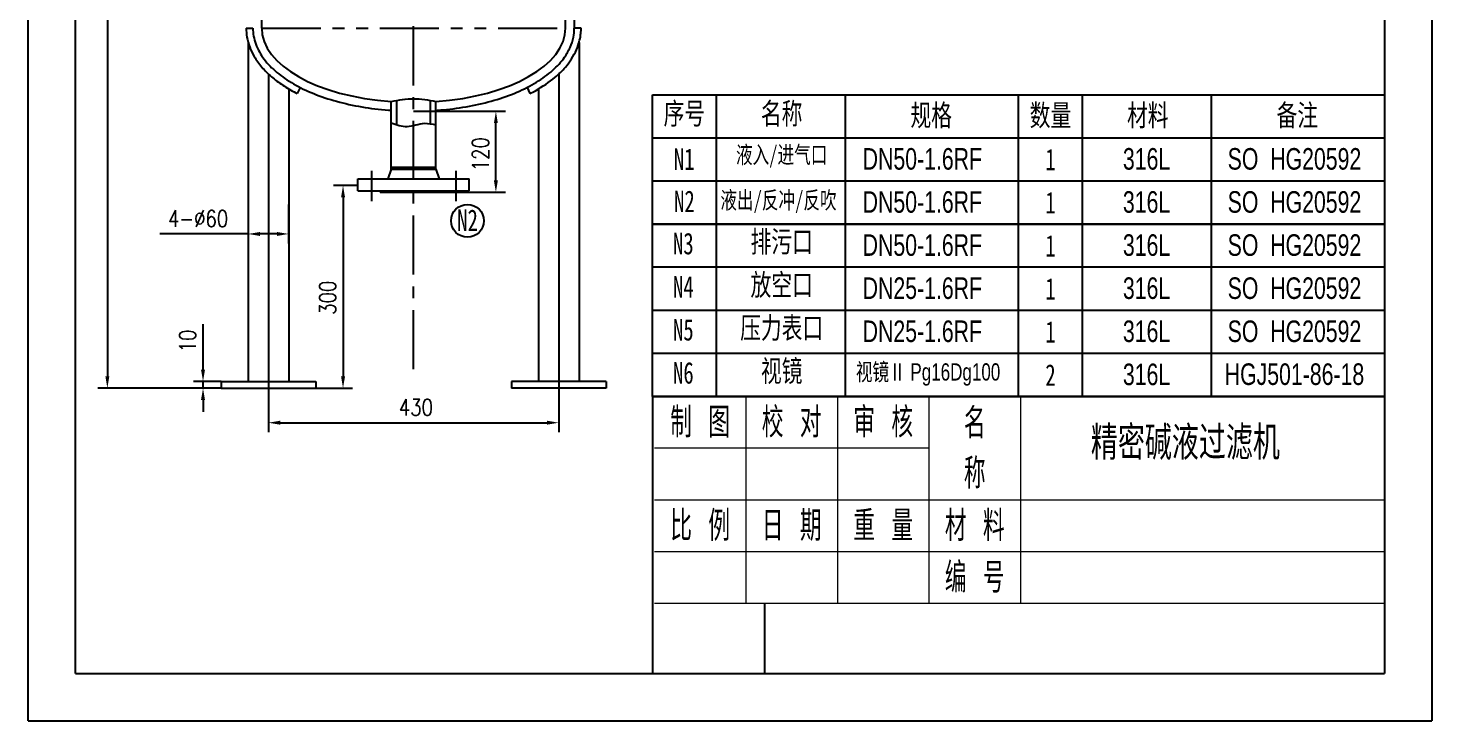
# Model space of a CAD drawing. Header units: millimetres. Extents: x -70 to 2009, y -70 to 2870.
# Drawn here: x -70 to 2009, y -70 to 955 of the extents above; entities that cross this region are included whole.
import ezdxf

# ---------------------------------------------------------------- set-up
doc = ezdxf.new("R2010")
doc.units = ezdxf.units.MM
doc.header["$LTSCALE"] = 70
doc.linetypes.add('CENTER', pattern=[2, 1.25, -0.25, 0.25, -0.25])
doc.linetypes.add('PHANTOM', pattern=[2.5, 1.25, -0.25, 0.25, -0.25, 0.25, -0.25])
for name, color, linetype in [('1轮廓实线层', 7, 'Continuous'), ('2细线层', 4, 'Continuous'), ('3中心线层', 1, 'CENTER'), ('6文字层', 3, 'Continuous'), ('7标注层', 4, 'Continuous'), ('9双点划线层', 6, 'PHANTOM'), ('图框层', 7, 'Continuous')]:
    doc.layers.add(name, color=color, linetype=linetype)
doc.layers.add('细实线', color=6, linetype='Continuous', lineweight=13)
doc.styles.add('PC_TEXTSTYLE', font='isocp.shx', dxfattribs={"width": 0.8, "bigfont": 'hzfs.shx'})
doc.styles.get("Standard").update_dxf_attribs({"font": 'isocp.shx', "width": 0.707, "bigfont": 'hztxt.shx'})
doc.styles.add('TH_GBDIM', font='romans.shx', dxfattribs={"width": 0.8, "bigfont": 'gbcbig.shx'})
doc.styles.add('工程字', font='gbenor.shx', dxfattribs={"bigfont": 'gbcbig.shx'})
doc.dimstyles.new('TH_GBDIM', dxfattribs={"dimscale": 7, "dimtxt": 3.5, "dimasz": 2.5, "dimexe": 2, "dimexo": 0, "dimgap": 1.5, "dimtad": 1, "dimdec": 1, "dimzin": 0, "dimdsep": 46, "dimtxsty": 'TH_GBDIM', "dimcen": 2.5, "dimclrd": 130, "dimclre": 130, "dimclrt": 3, "dimadec": 0, "dimazin": 0, "dimtfac": 0.714286, "dimtdec": 1, "dimtmove": 0, "dimatfit": 3, "dimfxl": 0, "dimtzin": 0, "dimlwd": -1, "dimlwe": -1, "dimarcsym": 0})

# ---------------------------------------------------------------- blocks, each defined once
blk = doc.blocks.new('*D55')
at = {"layer": '7标注层', "color": 130}
for p, q in [((189.1, 449.9), (189.1, 517.3)), ((215.9, 432.4), (175.1, 432.4)), ((215.9, 422.4), (175.1, 422.4)), ((189.1, 422.4), (189.1, 432.4)), ((189.1, 404.9), (189.1, 387.4))]:
    blk.add_line(p, q, dxfattribs=at)
for points in [[(186.1, 449.9), (192, 449.9), (189.1, 432.4)], [(186.1, 404.9), (192, 404.9), (189.1, 422.4)]]:
    blk.add_solid(points, dxfattribs=at)
at = {"layer": 'Defpoints', "color": 0}
for p in [(189.1, 432.4), (215.9, 432.4), (215.9, 422.4)]:
    blk.add_point(p, dxfattribs=at)
at = {"layer": '7标注层', "color": 3, "insert": (166.3, 492.3), "char_height": 24.5, "attachment_point": 5, "rotation": 90, "style": 'TH_GBDIM'}
blk.add_mtext('10{}{}', dxfattribs=at)
blk = doc.blocks.new('*D54')
at = {"layer": '7标注层', "color": 130}
for p, q in [((255.9, 694.1), (255.9, 636.7)), ((315.9, 694.1), (315.9, 636.7)), ((255.9, 650.7), (125, 650.7)), ((298.4, 650.7), (273.4, 650.7))]:
    blk.add_line(p, q, dxfattribs=at)
for points in [[(273.4, 653.6), (273.4, 647.7), (255.9, 650.7)], [(298.4, 653.6), (298.4, 647.7), (315.9, 650.7)]]:
    blk.add_solid(points, dxfattribs=at)
at = {"layer": 'Defpoints', "color": 0}
for p in [(255.9, 694.1), (315.9, 694.1), (255.9, 650.7)]:
    blk.add_point(p, dxfattribs=at)
at = {"layer": '7标注层', "color": 3, "insert": (181.7, 673.4), "char_height": 24.5, "attachment_point": 5, "style": 'TH_GBDIM'}
blk.add_mtext('4-%%c60{}{}', dxfattribs=at)
blk = doc.blocks.new('*D53')
at = {"layer": '7标注层', "color": 130}
for p, q in [((285.9, 422.4), (285.9, 357.3)), ((715.9, 422.4), (715.9, 357.3)), ((303.4, 371.3), (698.4, 371.3))]:
    blk.add_line(p, q, dxfattribs=at)
for points in [[(303.4, 374.3), (303.4, 368.4), (285.9, 371.3)], [(698.4, 374.3), (698.4, 368.4), (715.9, 371.3)]]:
    blk.add_solid(points, dxfattribs=at)
at = {"layer": 'Defpoints', "color": 0}
for p in [(285.9, 422.4), (715.9, 422.4), (715.9, 371.3)]:
    blk.add_point(p, dxfattribs=at)
at = {"layer": '7标注层', "color": 3, "insert": (504.4, 394.1), "char_height": 24.5, "attachment_point": 5, "style": 'TH_GBDIM'}
blk.add_mtext('430{}{}', dxfattribs=at)
blk = doc.blocks.new('*D52')
at = {"layer": '7标注层', "color": 130}
for p, q in [((416.4, 722.4), (382.4, 722.4)), ((396.4, 704.9), (396.4, 439.9)), ((355.9, 422.4), (410.4, 422.4))]:
    blk.add_line(p, q, dxfattribs=at)
for points in [[(393.5, 704.9), (399.4, 704.9), (396.4, 722.4)], [(393.5, 439.9), (399.4, 439.9), (396.4, 422.4)]]:
    blk.add_solid(points, dxfattribs=at)
at = {"layer": 'Defpoints', "color": 0}
for p in [(416.4, 722.4), (355.9, 422.4), (396.4, 422.4)]:
    blk.add_point(p, dxfattribs=at)
at = {"layer": '7标注层', "color": 3, "insert": (373.7, 556.3), "char_height": 24.5, "attachment_point": 5, "rotation": 90, "style": 'TH_GBDIM'}
blk.add_mtext('300{}{}', dxfattribs=at)
blk = doc.blocks.new('*D57')
at = {"layer": '7标注层', "color": 130}
for p, q in [((500.9, 832.4), (636.8, 832.4)), ((622.8, 729.9), (622.8, 814.9)), ((550.4, 712.4), (636.8, 712.4))]:
    blk.add_line(p, q, dxfattribs=at)
for points in [[(619.9, 814.9), (625.7, 814.9), (622.8, 832.4)], [(619.9, 729.9), (625.7, 729.9), (622.8, 712.4)]]:
    blk.add_solid(points, dxfattribs=at)
at = {"layer": 'Defpoints', "color": 0}
for p in [(500.9, 832.4), (622.8, 832.4), (550.4, 712.4)]:
    blk.add_point(p, dxfattribs=at)
at = {"layer": '7标注层', "color": 3, "insert": (600, 768.7), "char_height": 24.5, "attachment_point": 5, "rotation": 90, "style": 'TH_GBDIM'}
blk.add_mtext('120{}{}', dxfattribs=at)
blk = doc.blocks.new('*D79')
at = {"layer": '7标注层', "color": 130}
for p, q in [((468.4, 2585.9), (33.4, 2585.9)), ((47.4, 2568.4), (47.4, 439.9)), ((215.9, 422.4), (33.4, 422.4))]:
    blk.add_line(p, q, dxfattribs=at)
for points in [[(44.5, 2568.4), (50.3, 2568.4), (47.4, 2585.9)], [(44.5, 439.9), (50.3, 439.9), (47.4, 422.4)]]:
    blk.add_solid(points, dxfattribs=at)
at = {"layer": 'Defpoints', "color": 0}
for p in [(468.4, 2585.9), (47.4, 422.4), (215.9, 422.4)]:
    blk.add_point(p, dxfattribs=at)
at = {"layer": '7标注层', "color": 3, "insert": (24.6, 1535.4), "char_height": 24.5, "attachment_point": 5, "rotation": 90, "style": 'TH_GBDIM'}
blk.add_mtext('~2180{}{}', dxfattribs=at)

msp = doc.modelspace()

# ---------------------------------------------------------------- linework, layer by layer
for p, q in [((275.94, 955.36), (275.94, 1062.36)), ((725.94, 955.36), (725.94, 1062.36)), ((738.94, 998.52), (738.94, 955.36)), ((467.94, 749.36), (533.94, 749.36)), ((418.44, 732.36), (583.44, 732.36)), ((467.94, 746.36), (462.94, 732.36)), ((467.94, 746.36), (533.94, 746.36)), ((533.94, 746.36), (538.94, 732.36)), ((418.44, 714.36), (451.44, 714.36)), ((451.44, 714.36), (550.44, 714.36)), ((451.44, 712.36), (550.44, 712.36)), ((550.44, 714.36), (583.44, 714.36)), ((854.61, 410), (854.61, 0)), ((854.61, 410), (1939, 410)), ((1939, 410), (1939, 0)), ((1020.45, 103.82), (1020.45, 0))]:
    msp.add_line(p, q)
for points in [[(467.94, 846.73), (500.94, 850.86), (533.94, 846.73)], [(467.94, 815.39), (491.17, 809.71), (517.22, 814.44), (533.94, 812.07)]]:
    msp.add_spline(points, degree=3)
at = {"layer": '1轮廓实线层'}
for p, q in [((252.94, 955.36), (262.94, 955.36)), ((748.94, 955.36), (738.94, 955.36)), ((255.94, 933.99), (255.94, 432.36)), ((745.94, 933.99), (745.94, 432.36)), ((315.94, 865.4), (315.94, 432.36)), ((332.71, 867.6), (328.63, 858.46)), ((669.16, 867.6), (673.24, 858.46)), ((685.94, 865.4), (685.94, 432.36)), ((854.61, 856.52), (1939, 856.52)), ((467.94, 746.36), (467.94, 846.73)), ((475.94, 812.46), (475.94, 848.2)), ((525.94, 813.77), (525.94, 848.2)), ((533.94, 746.36), (533.94, 846.73)), ((418.44, 714.36), (418.44, 732.36)), ((583.44, 714.36), (583.44, 732.36)), ((451.44, 712.36), (451.44, 714.36)), ((550.44, 712.36), (550.44, 714.36)), ((215.94, 432.36), (215.94, 422.36)), ((215.94, 432.36), (355.94, 432.36)), ((215.94, 422.36), (355.94, 422.36)), ((355.94, 432.36), (355.94, 422.36)), ((785.94, 432.36), (645.94, 432.36)), ((645.94, 432.36), (645.94, 422.36)), ((785.94, 422.36), (645.94, 422.36)), ((785.94, 432.36), (785.94, 422.36))]:
    msp.add_line(p, q, dxfattribs=at)
msp.add_circle((580.64, 670.16), 24.3, dxfattribs=at)
for start_param, end_param in [(0, 1.4235985), (1.7179938, 3.1415927)]:
    msp.add_ellipse((500.94, 955.36), major_axis=(-225, 0), ratio=0.4888889, start_param=start_param, end_param=end_param, dxfattribs=at)
for points, knots in [([(252.94, 955.36), (252.94, 950.93), (253.32, 946.51), (254.95, 937.08), (256.33, 932.1), (259.99, 922.42), (262.26, 917.73), (268.15, 907.74), (271.94, 902.53), (280.5, 892.61), (285.27, 887.9), (295.67, 878.98), (301.3, 874.76), (313.35, 866.8), (319.76, 863.05), (327.22, 859.18), (327.93, 858.82), (328.63, 858.46)], [0, 0, 0, 0, 0.08453006, 0.08453006, 0.18258156, 0.18258156, 0.28063307, 0.28063307, 0.39929706, 0.39929706, 0.51796104, 0.51796104, 0.63662503, 0.63662503, 0.75528902, 0.75528902, 0.76758604, 0.76758604, 0.76758604, 0.76758604]), ([(262.94, 955.36), (262.94, 951.32), (263.3, 947.27), (264.76, 939.28), (265.85, 935.33), (268.69, 927.57), (270.45, 923.78), (274.58, 916.37), (276.96, 912.76), (284.87, 902.32), (291.24, 895.8), (305.89, 883.59), (314.18, 877.91), (332.43, 867.46), (342.39, 862.68), (363.72, 854.09), (375.09, 850.28), (398.91, 843.72), (411.37, 840.96), (437.03, 836.56), (450.22, 834.91), (465.04, 833.73), (466.49, 833.62), (467.94, 833.51)], [0, 0, 0, 0, 0.0887767, 0.0887767, 0.1775533, 0.1775533, 0.26633, 0.26633, 0.3551066, 0.3551066, 0.5307126, 0.5307126, 0.7063185, 0.7063185, 0.8819244, 0.8819244, 1.0575303, 1.0575303, 1.2331362, 1.2331362, 1.4087421, 1.4087421, 1.4277014, 1.4277014, 1.4277014, 1.4277014]), ([(533.94, 833.51), (537.45, 833.76), (540.96, 834.05), (557.77, 835.62), (570.88, 837.44), (596.29, 842.19), (608.61, 845.11), (632.09, 852), (643.26, 855.96), (664.15, 864.85), (673.87, 869.77), (691.6, 880.51), (699.6, 886.32), (713.65, 898.78), (719.7, 905.44), (727.8, 917.07), (730.5, 921.82), (734.85, 931.59), (736.49, 936.63), (738.47, 946.24), (738.94, 950.8), (738.94, 955.36)], [1.7138911, 1.7138911, 1.7138911, 1.7138911, 1.7599539, 1.7599539, 1.9355598, 1.9355598, 2.1111657, 2.1111657, 2.2867716, 2.2867716, 2.4623775, 2.4623775, 2.6379835, 2.6379835, 2.8135894, 2.8135894, 2.9275062, 2.9275062, 3.0414229, 3.0414229, 3.1415927, 3.1415927, 3.1415927, 3.1415927]), ([(673.24, 858.46), (675.96, 859.84), (678.63, 861.25), (691.92, 868.66), (701.64, 875.23), (715.94, 887.25), (721.16, 892.35), (729.19, 901.68), (732.26, 905.78), (737.72, 914.29), (740.1, 918.71), (744.08, 927.84), (745.67, 932.54), (747.63, 940.8), (748.22, 944.31), (748.81, 950.34), (748.94, 952.85), (748.94, 955.36)], [2.37400822, 2.37400822, 2.37400822, 2.37400822, 2.42129926, 2.42129926, 2.61471754, 2.61471754, 2.74373643, 2.74373643, 2.83778858, 2.83778858, 2.93184072, 2.93184072, 3.02589286, 3.02589286, 3.09367618, 3.09367618, 3.14159265, 3.14159265, 3.14159265, 3.14159265])]:
    msp.add_open_spline(points, degree=3, knots=knots, dxfattribs=at)
at = {"layer": '2细线层'}
for p, q in [((-70, -70), (-70, 2870)), ((2009, 2870), (2009, -70)), ((285.94, 887.5), (285.94, 422.36)), ((715.94, 887.5), (715.94, 422.36)), ((-70, -70), (2009, -70))]:
    msp.add_line(p, q, dxfattribs=at)
at = {"layer": '3中心线层'}
for p, q in [((500.94, 450.6), (500.94, 1663.42)), ((438.44, 744.11), (438.44, 699.01)), ((563.44, 744.11), (563.44, 699.01))]:
    msp.add_line(p, q, dxfattribs=at)
at = {"layer": '6文字层', "color": 0}
for p, q in [((854.61, 410), (854.61, 856.52)), ((949.32, 792.73), (949.32, 856.52)), ((1140.47, 792.73), (1140.47, 856.52)), ((1396.81, 792.73), (1396.81, 856.52)), ((1491.52, 792.73), (1491.52, 856.52)), ((1682.66, 792.73), (1682.66, 856.52)), ((854.61, 792.73), (1939, 792.73)), ((949.32, 601.37), (949.32, 792.73)), ((1140.47, 601.37), (1140.47, 792.73)), ((1396.81, 601.37), (1396.81, 792.73)), ((1491.52, 601.37), (1491.52, 792.73)), ((1682.66, 601.37), (1682.66, 792.73)), ((1939, 728.94), (854.61, 728.94)), ((854.61, 665.15), (1939, 665.15)), ((1939, 665.15), (854.61, 665.15)), ((949.32, 410), (949.32, 665.15)), ((1140.47, 410), (1140.47, 665.15)), ((1396.81, 410), (1396.81, 665.15)), ((1491.52, 410), (1491.52, 665.15)), ((1682.66, 410), (1682.66, 665.15)), ((1939, 601.37), (854.61, 601.37)), ((1939, 601.37), (854.61, 601.37)), ((1939, 537.58), (854.61, 537.58)), ((1939, 473.79), (854.61, 473.79)), ((1939, 410), (854.61, 410))]:
    msp.add_line(p, q, dxfattribs=at)
at = {"layer": '6文字层', "color": 7}
msp.add_line((1939, 665.15), (1939, 410), dxfattribs=at)
at = {"layer": '9双点划线层'}
msp.add_line((275.94, 955.36), (725.94, 955.36), dxfattribs=at)
at = {"layer": '图框层'}
for p, q in [((0, 0), (0, 2800)), ((1939, 2800), (1939, 0)), ((0, 0), (1939, 0))]:
    msp.add_line(p, q, dxfattribs=at)
at = {"layer": '细实线', "color": 0}
for p, q in [((993.06, 410), (993.06, 103.82)), ((1128.61, 410), (1128.61, 103.82)), ((1264.16, 410), (1264.16, 103.82)), ((1399.71, 410), (1399.71, 103.82)), ((1264.16, 333.46), (857.51, 333.46)), ((1939, 256.91), (857.51, 256.91)), ((1939, 180.37), (857.51, 180.37)), ((1939, 103.82), (857.51, 103.82)), ((1939, 0), (854.61, 0))]:
    msp.add_line(p, q, dxfattribs=at)

# ---------------------------------------------------------------- texts
at = {"layer": '1轮廓实线层', "insert": (1503.88, 366.47), "char_height": 50, "width": 4957.711, "attachment_point": 1, "style": 'PC_TEXTSTYLE'}
msp.add_mtext('精密碱液过滤机', dxfattribs=at)
at = {"layer": '6文字层', "color": 0, "attachment_point": 5}
for s, insert, char_height, width in [('{\\f宋体|b0|i0|c134|p2;序号}', (901.97, 827.19), 31.8938, 94.7091), ('{\\f宋体|b0|i0|c134|p2;名称}', (1046.03, 827.19), 31.8938, 220.5708), ('{\\f宋体|b0|i0|c134|p2;数量}', (1444.16, 824.62), 31.8938, 94.7091), ('{\\f宋体|b0|i0|c134|p2;材料}', (1588.22, 824.62), 31.8938, 220.5708), ('{\\f宋体|b0|i0|c134|p2;备注}', (1809.7, 824.62), 31.8938, 226.9138), ('{\\f宋体|b0|i0|c134|p2;N1}', (901.62, 761.34), 31.8938, 94.7091), ('{\\fSimSun|b0|i0|c134|p2;\\H1.25x;液入/进气口}', (1046.01, 764.89), 20.412, 176.4566), ('{\\fArial|b0|i0|c0|p32;\\H1.25x;DN50-1.6RF}', (1254.36, 761.6), 25.515, 220.5708), ('{\\f宋体|b0|i0|c134|p2;1}', (1444.16, 760.84), 31.8938, 94.7091), ('{\\fArial|b0|i0|c0|p32;\\H1.25x;316L}', (1586.42, 761.6), 25.515, 220.5708), ('{\\fArial|b0|i0|c0|p32;\\H1.25x;SO  HG20592}', (1805.43, 761.6), 25.515, 220.5708), ('{\\f宋体|b0|i0|c134|p2;N2}', (902.01, 698.99), 31.8938, 94.7091), ('{\\fSimSun|b0|i0|c134|p2;\\H1.25x;液出/反冲/反吹}', (1041.29, 697.7), 20.412, 176.4566), ('{\\fArial|b0|i0|c0|p32;\\H1.25x;DN50-1.6RF}', (1254.36, 697.81), 25.515, 220.5708), ('{\\f宋体|b0|i0|c134|p2;1}', (1444.16, 697.05), 31.8938, 94.7091), ('{\\fArial|b0|i0|c0|p32;\\H1.25x;316L}', (1586.42, 697.81), 25.515, 220.5708), ('{\\fArial|b0|i0|c0|p32;\\H1.25x;SO  HG20592}', (1805.43, 697.81), 25.515, 220.5708), ('{\\f宋体|b0|i0|c134|p2;N2}', (580.82, 670.97), 31.8938, 94.7091), ('{\\f宋体|b0|i0|c134|p2;N3}', (900.42, 636.22), 31.8938, 94.7091), ('{\\fSimSun|b0|i0|c134|p2;排污口}', (1046.03, 637.55), 31.8938, 220.5708), ('{\\fArial|b0|i0|c0|p32;\\H1.25x;DN50-1.6RF}', (1254.36, 634.02), 25.515, 220.5708), ('{\\f宋体|b0|i0|c134|p2;1}', (1444.16, 633.26), 31.8938, 94.7091), ('{\\fArial|b0|i0|c0|p32;\\H1.25x;316L}', (1586.42, 634.02), 25.515, 220.5708), ('{\\fArial|b0|i0|c0|p32;\\H1.25x;SO  HG20592}', (1805.43, 634.02), 25.515, 220.5708), ('{\\fSimSun|b0|i0|c134|p2;N4}', (900.42, 572.43), 31.8938, 94.7091), ('{\\fSimSun|b0|i0|c134|p2;放空口}', (1046.03, 573.76), 31.8938, 220.5708), ('{\\fArial|b0|i0|c0|p32;\\H1.25x;DN25-1.6RF}', (1254.36, 570.23), 25.515, 220.5708), ('{\\f宋体|b0|i0|c134|p2;1}', (1444.16, 569.47), 31.8938, 94.7091), ('{\\fArial|b0|i0|c0|p32;\\H1.25x;316L}', (1586.42, 570.23), 25.515, 220.5708), ('{\\fArial|b0|i0|c0|p32;\\H1.25x;SO  HG20592}', (1805.43, 570.23), 25.515, 220.5708), ('{\\fSimSun|b0|i0|c134|p2;N5}', (900.42, 508.65), 31.8938, 94.7091), ('{\\fSimSun|b0|i0|c134|p2;压力表口}', (1046.03, 509.98), 31.8938, 220.5708), ('{\\fArial|b0|i0|c0|p32;\\H1.25x;DN25-1.6RF}', (1254.36, 506.45), 25.515, 220.5708), ('{\\f宋体|b0|i0|c134|p2;1}', (1444.16, 505.69), 31.8938, 94.7091), ('{\\fArial|b0|i0|c0|p32;\\H1.25x;316L}', (1586.42, 506.45), 25.515, 220.5708), ('{\\fArial|b0|i0|c0|p32;\\H1.25x;SO  HG20592}', (1805.43, 506.45), 25.515, 220.5708), ('{\\fSimSun|b0|i0|c134|p2;N6}', (900.42, 444.86), 31.8938, 94.7091), ('{\\fSimSun|b0|i0|c134|p2;视镜}', (1046.03, 446.19), 31.8938, 220.5708), ('{\\fSimSun|b0|i0|c134|p2;视镜Ⅱ\\fArial|b0|i0|c0|p34; Pg16Dg100}', (1262.81, 442.66), 25.515, 220.5708), ('{\\fSimSun|b0|i0|c134|p2;2}', (1444.16, 441.9), 31.8938, 94.7091), ('{\\fArial|b0|i0|c0|p32;\\H1.25x;316L}', (1586.42, 442.66), 25.515, 220.5708), ('{\\fArial|b0|i0|c0|p32;\\H1.25x;HGJ501-86-18}', (1805.43, 442.94), 25.515, 220.5708)]:
    msp.add_mtext(s, dxfattribs=dict(at, insert=insert, char_height=char_height, width=width))
at = {"layer": '6文字层', "color": 0, "insert": (1267.5, 824.62), "char_height": 31.8938, "attachment_point": 5}
msp.add_mtext('{\\fSimSun|b0|i0|c134|p2;规格}', dxfattribs=at)
at = {"layer": '细实线', "color": 0, "width": 135.5484, "attachment_point": 5, "style": '工程字'}
for s, insert, char_height in [('制 图', (925.29, 371.73), 44.651), ('校 对', (1060.84, 371.73), 44.651), ('审 核', (1196.38, 371.73), 44.651), ('名\\P称', (1331.93, 333.46), 44.65), ('比 例', (925.29, 218.64), 44.651), ('日 期', (1060.84, 218.64), 44.651), ('重 量', (1196.38, 218.64), 44.651), ('材 料', (1331.93, 218.64), 44.651), ('编 号', (1331.93, 142.1), 44.651)]:
    msp.add_mtext(s, dxfattribs=dict(at, insert=insert, char_height=char_height))

# ---------------------------------------------------------------- dimensions: what is measured, and where the dimension line sits
at = {"layer": '7标注层'}
for base, p1, p2, angle, text, override, picture, middle in [((47.38, 422.36), (468.44, 2585.91), (215.94, 422.36), 90, '~2180{}{}', {"dimgap": 1.5, "dimtad": 1, "dimdec": 1, "dimlfac": 1, "dimse1": 0, "dimse2": 0, "dimsd1": 0, "dimsd2": 0}, '*D79', (47.38, 1535.42)), ((622.79, 832.36), (550.44, 712.36), (500.94, 832.36), 90, '<>{}{}', {"dimgap": 1.5, "dimtad": 1, "dimdec": 0, "dimlfac": 1, "dimse1": 0, "dimse2": 0, "dimsd1": 0, "dimsd2": 0}, '*D57', (622.79, 768.73)), ((396.44, 422.36), (416.44, 722.36), (355.94, 422.36), 90, '<>{}{}', {"dimgap": 1.5, "dimtad": 1, "dimdec": 0, "dimlfac": 1, "dimse1": 0, "dimse2": 0, "dimsd1": 0, "dimsd2": 0}, '*D52', (396.44, 556.3)), ((189.06, 432.36), (215.94, 422.36), (215.94, 432.36), 270, '<>{}{}', {"dimgap": 1.5, "dimtad": 1, "dimdec": 0, "dimlfac": 1, "dimse1": 0, "dimse2": 0, "dimsd1": 0, "dimsd2": 0}, '*D55', (189.06, 492.32))]:
    dim = msp.add_linear_dim(base=base, p1=p1, p2=p2, angle=angle, text=text, dimstyle='TH_GBDIM', override=override, dxfattribs=at)
    dim.commit()
    dim.dimension.update_dxf_attribs({"geometry": picture, "text_midpoint": middle, "dimtype": 160})
for base, p1, p2, text, picture, middle in [((255.94, 650.65), (315.94, 694.07), (255.94, 694.07), '4-%%c<>{}{}', '*D54', (181.74, 650.65)), ((715.94, 371.34), (285.94, 422.36), (715.94, 422.36), '<>{}{}', '*D53', (504.41, 371.34))]:
    dim = msp.add_linear_dim(base=base, p1=p1, p2=p2, text=text, dimstyle='TH_GBDIM', override={"dimgap": 1.5, "dimtad": 1, "dimdec": 0, "dimlfac": 1, "dimse1": 0, "dimse2": 0, "dimsd1": 0, "dimsd2": 0}, dxfattribs=at)
    dim.commit()
    dim.dimension.update_dxf_attribs({"geometry": picture, "text_midpoint": middle, "dimtype": 160})

doc.saveas('drawing.dxf')
